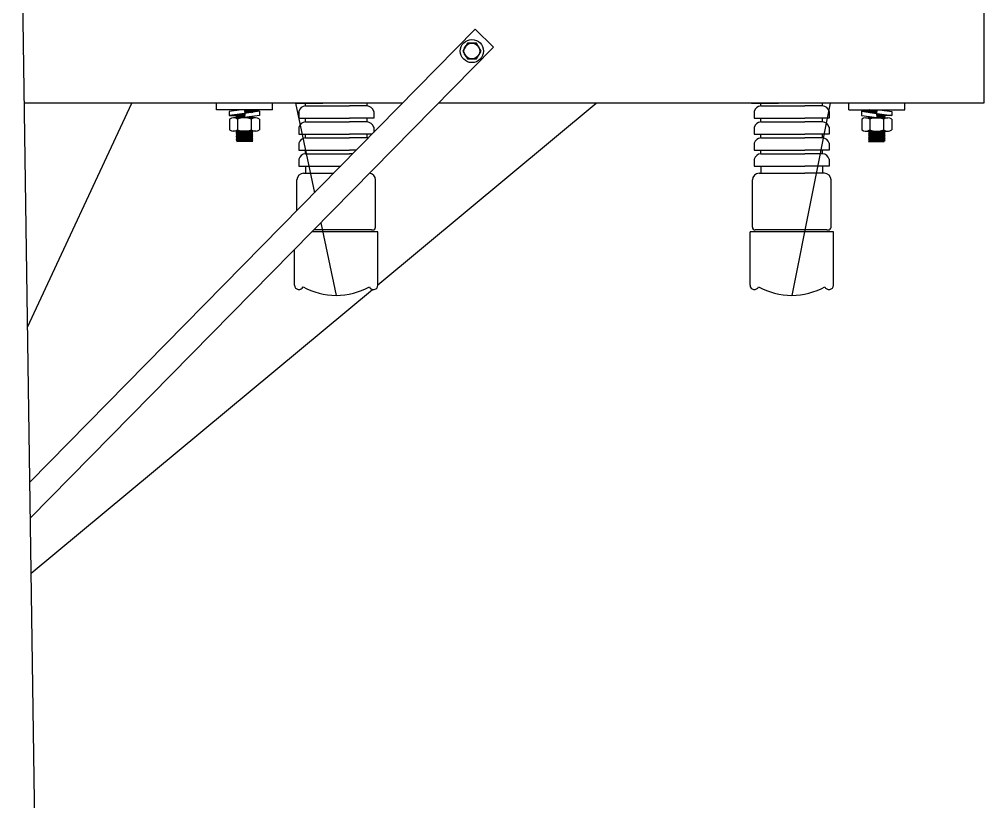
# Model space of a CAD drawing. Header units: millimetres. Extents: x 3057.5 to 3131.2, y 1715.9 to 1738.7.
# Drawn here: x 3125.159 to 3129.399, y 1731.179 to 1734.618 of the extents above; entities that cross this region are included whole.
import ezdxf

# ---------------------------------------------------------------- set-up
doc = ezdxf.new("R2010")
doc.units = ezdxf.units.MM
doc.linetypes.add('ACAD_ISO02W100', pattern=[15, 12, -3])

msp = doc.modelspace()

# ---------------------------------------------------------------- linework, layer by layer
at = {"color": 177, "linetype": 'ACAD_ISO02W100', "true_color": 0x293189}
msp.add_line((3125.3159, 1724.859), (3125.1588, 1735.8069), dxfattribs=at)
at = {"color": 177, "linetype": 'Continuous', "true_color": 0x293189}
for p, q in [((3129.3986, 1734.6623), (3129.3986, 1734.2498)), ((3127.1286, 1734.5135), (3127.1086, 1734.4788)), ((3127.1686, 1734.5135), (3127.1286, 1734.5135)), ((3127.1886, 1734.4788), (3127.1686, 1734.5135)), ((3127.1086, 1734.4788), (3127.1286, 1734.4442)), ((3127.1686, 1734.4442), (3127.1886, 1734.4788)), ((3127.1286, 1734.4442), (3127.1686, 1734.4442)), ((3126.0253, 1734.2206), (3126.0253, 1734.2498)), ((3126.272, 1734.2206), (3126.272, 1734.2498)), ((3128.8051, 1734.2206), (3128.8051, 1734.2498)), ((3129.0518, 1734.2206), (3129.0518, 1734.2498)), ((3126.272, 1734.2206), (3126.0253, 1734.2206)), ((3126.1357, 1734.2206), (3126.082, 1734.2127)), ((3126.082, 1734.2127), (3126.082, 1734.1948)), ((3126.1498, 1734.2047), (3126.082, 1734.1948)), ((3126.082, 1734.1948), (3126.1163, 1734.1948)), ((3126.118, 1734.1996), (3126.1122, 1734.1975)), ((3126.149, 1734.1923), (3126.1122, 1734.1975)), ((3126.1122, 1734.1975), (3126.118, 1734.1937)), ((3126.118, 1734.1937), (3126.1122, 1734.1916)), ((3126.1169, 1734.2178), (3126.1127, 1734.2206)), ((3126.1253, 1734.219), (3126.1146, 1734.2206)), ((3126.1174, 1734.2), (3126.118, 1734.1996)), ((3126.1492, 1734.1952), (3126.118, 1734.1996)), ((3126.1489, 1734.1894), (3126.118, 1734.1937)), ((3126.1494, 1734.1981), (3126.1265, 1734.2013)), ((3126.1495, 1734.201), (3126.1367, 1734.2028)), ((3126.1497, 1734.2039), (3126.1468, 1734.2043)), ((3126.2154, 1734.2139), (3126.1487, 1734.2042)), ((3126.1498, 1734.2047), (3126.1487, 1734.1863)), ((3126.2154, 1734.196), (3126.1487, 1734.1863)), ((3126.1488, 1734.2206), (3126.1498, 1734.2047)), ((3126.1794, 1734.2143), (3126.1489, 1734.2186)), ((3126.1852, 1734.2106), (3126.1491, 1734.2157)), ((3126.1794, 1734.2085), (3126.1493, 1734.2127)), ((3126.1685, 1734.2071), (3126.1494, 1734.2098)), ((3126.1583, 1734.2056), (3126.1496, 1734.2068)), ((3126.1852, 1734.2164), (3126.1559, 1734.2206)), ((3126.1794, 1734.2202), (3126.1766, 1734.2206)), ((3126.1794, 1734.2202), (3126.1805, 1734.2206)), ((3126.1852, 1734.2164), (3126.1794, 1734.2202)), ((3126.1794, 1734.2143), (3126.1852, 1734.2164)), ((3126.1852, 1734.2106), (3126.1794, 1734.2143)), ((3126.1794, 1734.2085), (3126.1852, 1734.2106)), ((3126.2154, 1734.2139), (3126.1804, 1734.2139)), ((3126.2154, 1734.2139), (3126.2154, 1734.196)), ((3128.8051, 1734.2206), (3129.0518, 1734.2206)), ((3128.8617, 1734.2139), (3128.8967, 1734.2139)), ((3128.8617, 1734.2139), (3128.8617, 1734.196)), ((3128.8617, 1734.2139), (3128.9284, 1734.2042)), ((3128.8617, 1734.196), (3128.9284, 1734.1863)), ((3128.8919, 1734.2164), (3128.9212, 1734.2206)), ((3128.8919, 1734.2164), (3128.8977, 1734.2202)), ((3128.8977, 1734.2143), (3128.8919, 1734.2164)), ((3128.8919, 1734.2106), (3128.928, 1734.2157)), ((3128.8919, 1734.2106), (3128.8977, 1734.2143)), ((3128.8977, 1734.2085), (3128.8919, 1734.2106)), ((3128.8977, 1734.2202), (3128.8966, 1734.2206)), ((3128.8977, 1734.2202), (3128.9005, 1734.2206)), ((3128.8977, 1734.2143), (3128.9282, 1734.2186)), ((3128.8977, 1734.2085), (3128.9278, 1734.2127)), ((3128.9086, 1734.2071), (3128.9277, 1734.2098)), ((3128.9188, 1734.2056), (3128.9275, 1734.2068)), ((3128.9283, 1734.2206), (3128.9274, 1734.2047)), ((3128.9274, 1734.2047), (3128.9951, 1734.1948)), ((3128.9274, 1734.2047), (3128.9284, 1734.1863)), ((3128.9274, 1734.2039), (3128.9303, 1734.2043)), ((3128.9276, 1734.201), (3128.9405, 1734.2028)), ((3128.9277, 1734.1981), (3128.9506, 1734.2013)), ((3128.9279, 1734.1952), (3128.9591, 1734.1996)), ((3128.9281, 1734.1923), (3128.9649, 1734.1975)), ((3128.9283, 1734.1894), (3128.9591, 1734.1937)), ((3128.9414, 1734.2206), (3128.9951, 1734.2127)), ((3128.9518, 1734.219), (3128.9625, 1734.2206)), ((3128.9597, 1734.2), (3128.9591, 1734.1996)), ((3128.9591, 1734.1996), (3128.9649, 1734.1975)), ((3128.9649, 1734.1975), (3128.9591, 1734.1937)), ((3128.9591, 1734.1937), (3128.9649, 1734.1916)), ((3128.9602, 1734.2178), (3128.9644, 1734.2206)), ((3128.9951, 1734.1948), (3128.9608, 1734.1948)), ((3128.9951, 1734.2127), (3128.9951, 1734.1948)), ((3126.0824, 1734.1789), (3126.0824, 1734.1326)), ((3126.1974, 1734.1854), (3126.1, 1734.1854)), ((3126.1565, 1734.1854), (3126.1122, 1734.1916)), ((3126.118, 1734.1879), (3126.1122, 1734.1916)), ((3126.1122, 1734.1858), (3126.118, 1734.1879)), ((3126.1122, 1734.1858), (3126.117, 1734.1875)), ((3126.1152, 1734.1854), (3126.1122, 1734.1858)), ((3126.1817, 1734.1854), (3126.1125, 1734.1854)), ((3126.1321, 1734.1854), (3126.118, 1734.1879)), ((3126.1187, 1734.1789), (3126.1187, 1734.1326)), ((3126.1794, 1734.185), (3126.1595, 1734.1879)), ((3126.1794, 1734.185), (3126.1618, 1734.1875)), ((3126.1852, 1734.1871), (3126.1697, 1734.1893)), ((3126.1787, 1734.1789), (3126.1787, 1734.1326)), ((3126.1852, 1734.1871), (3126.1794, 1734.1909)), ((3126.1794, 1734.185), (3126.1852, 1734.1875)), ((3126.1794, 1734.185), (3126.1852, 1734.1871)), ((3126.1817, 1734.1854), (3126.1852, 1734.1866)), ((3126.1845, 1734.1872), (3126.1825, 1734.1875)), ((3126.2149, 1734.1789), (3126.2149, 1734.1326)), ((3128.8622, 1734.1789), (3128.8622, 1734.1326)), ((3128.8797, 1734.1854), (3128.9771, 1734.1854)), ((3128.8919, 1734.1871), (3128.8977, 1734.1909)), ((3128.8919, 1734.1871), (3128.9074, 1734.1893)), ((3128.8977, 1734.185), (3128.8919, 1734.1875)), ((3128.8977, 1734.185), (3128.8919, 1734.1871)), ((3128.8954, 1734.1854), (3128.8919, 1734.1866)), ((3128.8926, 1734.1872), (3128.8946, 1734.1875)), ((3128.8954, 1734.1854), (3128.9646, 1734.1854)), ((3128.8977, 1734.185), (3128.9176, 1734.1879)), ((3128.8977, 1734.185), (3128.9153, 1734.1875)), ((3128.8984, 1734.1789), (3128.8984, 1734.1326)), ((3128.9206, 1734.1854), (3128.9649, 1734.1916)), ((3128.945, 1734.1854), (3128.9591, 1734.1879)), ((3128.9584, 1734.1789), (3128.9584, 1734.1326)), ((3128.9591, 1734.1879), (3128.9649, 1734.1916)), ((3128.9649, 1734.1858), (3128.9591, 1734.1879)), ((3128.9649, 1734.1858), (3128.9601, 1734.1875)), ((3128.9619, 1734.1854), (3128.9649, 1734.1858)), ((3128.9947, 1734.1789), (3128.9947, 1734.1326)), ((3126.1998, 1734.1262), (3126.0975, 1734.1262)), ((3126.1122, 1734.1214), (3126.118, 1734.1235)), ((3126.118, 1734.1176), (3126.1122, 1734.1214)), ((3126.1852, 1734.111), (3126.1122, 1734.1214)), ((3126.1122, 1734.1155), (3126.118, 1734.1176)), ((3126.118, 1734.1118), (3126.1122, 1734.1155)), ((3126.1852, 1734.1052), (3126.1122, 1734.1155)), ((3126.1122, 1734.1097), (3126.118, 1734.1118)), ((3126.1852, 1734.0993), (3126.1122, 1734.1097)), ((3126.118, 1734.1059), (3126.1122, 1734.1097)), ((3126.118, 1734.1235), (3126.1128, 1734.1216)), ((3126.1137, 1734.1262), (3126.118, 1734.1235)), ((3126.118, 1734.1235), (3126.1137, 1734.1262)), ((3126.1313, 1734.1216), (3126.118, 1734.1235)), ((3126.1794, 1734.1148), (3126.118, 1734.1235)), ((3126.1794, 1734.1089), (3126.118, 1734.1176)), ((3126.1794, 1734.1031), (3126.118, 1734.1118)), ((3126.1852, 1734.1169), (3126.1192, 1734.1262)), ((3126.1794, 1734.1206), (3126.1398, 1734.1262)), ((3126.1852, 1734.1228), (3126.1605, 1734.1262)), ((3126.1852, 1734.1228), (3126.1605, 1734.1262)), ((3126.1794, 1734.1206), (3126.1852, 1734.1228)), ((3126.1852, 1734.1169), (3126.1794, 1734.1206)), ((3126.1794, 1734.1148), (3126.1852, 1734.1169)), ((3126.1852, 1734.111), (3126.1794, 1734.1148)), ((3126.1794, 1734.1089), (3126.1852, 1734.111)), ((3126.1852, 1734.1052), (3126.1794, 1734.1089)), ((3126.1852, 1734.1228), (3126.1798, 1734.1262)), ((3128.8773, 1734.1262), (3128.9796, 1734.1262)), ((3128.8919, 1734.1169), (3128.9579, 1734.1262)), ((3128.8919, 1734.1228), (3128.8973, 1734.1262)), ((3128.8919, 1734.1228), (3128.9166, 1734.1262)), ((3128.8919, 1734.1228), (3128.9166, 1734.1262)), ((3128.8977, 1734.1206), (3128.8919, 1734.1228)), ((3128.8919, 1734.111), (3128.9649, 1734.1214)), ((3128.8919, 1734.1169), (3128.8977, 1734.1206)), ((3128.8977, 1734.1148), (3128.8919, 1734.1169)), ((3128.8919, 1734.1052), (3128.9649, 1734.1155)), ((3128.8919, 1734.111), (3128.8977, 1734.1148)), ((3128.8977, 1734.1089), (3128.8919, 1734.111)), ((3128.8919, 1734.0993), (3128.9649, 1734.1097)), ((3128.8919, 1734.1052), (3128.8977, 1734.1089)), ((3128.8977, 1734.1206), (3128.9373, 1734.1262)), ((3128.8977, 1734.1148), (3128.9591, 1734.1235)), ((3128.8977, 1734.1089), (3128.9591, 1734.1176)), ((3128.8977, 1734.1031), (3128.9591, 1734.1118)), ((3128.9458, 1734.1216), (3128.9591, 1734.1235)), ((3128.9634, 1734.1262), (3128.9591, 1734.1235)), ((3128.9591, 1734.1235), (3128.9634, 1734.1262)), ((3128.9591, 1734.1235), (3128.9643, 1734.1216)), ((3128.9649, 1734.1214), (3128.9591, 1734.1235)), ((3128.9591, 1734.1176), (3128.9649, 1734.1214)), ((3128.9649, 1734.1155), (3128.9591, 1734.1176)), ((3128.9591, 1734.1118), (3128.9649, 1734.1155)), ((3128.9649, 1734.1097), (3128.9591, 1734.1118)), ((3128.9591, 1734.1059), (3128.9649, 1734.1097)), ((3126.1122, 1734.1038), (3126.118, 1734.1059)), ((3126.1852, 1734.0935), (3126.1122, 1734.1038)), ((3126.118, 1734.1001), (3126.1122, 1734.1038)), ((3126.118, 1734.1001), (3126.1122, 1734.098)), ((3126.1852, 1734.0876), (3126.1122, 1734.098)), ((3126.118, 1734.0942), (3126.1122, 1734.098)), ((3126.1122, 1734.0921), (3126.118, 1734.0942)), ((3126.1852, 1734.0818), (3126.1122, 1734.0921)), ((3126.118, 1734.0884), (3126.1122, 1734.0921)), ((3126.1122, 1734.0863), (3126.118, 1734.0884)), ((3126.118, 1734.0825), (3126.1122, 1734.0863)), ((3126.1438, 1734.0818), (3126.1122, 1734.0863)), ((3126.1159, 1734.0818), (3126.118, 1734.0825)), ((3126.1852, 1734.0818), (3126.1159, 1734.0818)), ((3126.1794, 1734.0972), (3126.118, 1734.1059)), ((3126.1794, 1734.0914), (3126.118, 1734.1001)), ((3126.1794, 1734.0855), (3126.118, 1734.0942)), ((3126.1645, 1734.0818), (3126.118, 1734.0884)), ((3126.1232, 1734.0818), (3126.118, 1734.0825)), ((3126.1852, 1734.1052), (3126.1794, 1734.1031)), ((3126.1852, 1734.0993), (3126.1794, 1734.1031)), ((3126.1794, 1734.0972), (3126.1852, 1734.0993)), ((3126.1852, 1734.0935), (3126.1794, 1734.0972)), ((3126.1852, 1734.0935), (3126.1794, 1734.0972)), ((3126.1794, 1734.0914), (3126.1852, 1734.0935)), ((3126.1852, 1734.0876), (3126.1794, 1734.0914)), ((3126.1794, 1734.0855), (3126.1852, 1734.0876)), ((3126.1852, 1734.0818), (3126.1794, 1734.0855)), ((3128.8919, 1734.1052), (3128.8977, 1734.1031)), ((3128.8919, 1734.0935), (3128.9649, 1734.1038)), ((3128.8919, 1734.0993), (3128.8977, 1734.1031)), ((3128.8977, 1734.0972), (3128.8919, 1734.0993)), ((3128.8919, 1734.0876), (3128.9649, 1734.098)), ((3128.8919, 1734.0935), (3128.8977, 1734.0972)), ((3128.8919, 1734.0935), (3128.8977, 1734.0972)), ((3128.8977, 1734.0914), (3128.8919, 1734.0935)), ((3128.8919, 1734.0818), (3128.9649, 1734.0921)), ((3128.8919, 1734.0876), (3128.8977, 1734.0914)), ((3128.8977, 1734.0855), (3128.8919, 1734.0876)), ((3128.8919, 1734.0818), (3128.8977, 1734.0855)), ((3128.8919, 1734.0818), (3128.9612, 1734.0818)), ((3128.8977, 1734.0972), (3128.9591, 1734.1059)), ((3128.8977, 1734.0914), (3128.9591, 1734.1001)), ((3128.8977, 1734.0855), (3128.9591, 1734.0942)), ((3128.9126, 1734.0818), (3128.9591, 1734.0884)), ((3128.9333, 1734.0818), (3128.9649, 1734.0863)), ((3128.9539, 1734.0818), (3128.9591, 1734.0825)), ((3128.9649, 1734.1038), (3128.9591, 1734.1059)), ((3128.9591, 1734.1001), (3128.9649, 1734.1038)), ((3128.9591, 1734.1001), (3128.9649, 1734.098)), ((3128.9591, 1734.0942), (3128.9649, 1734.098)), ((3128.9649, 1734.0921), (3128.9591, 1734.0942)), ((3128.9591, 1734.0884), (3128.9649, 1734.0921)), ((3128.9649, 1734.0863), (3128.9591, 1734.0884)), ((3128.9591, 1734.0825), (3128.9649, 1734.0863)), ((3128.9612, 1734.0818), (3128.9591, 1734.0825))]:
    msp.add_line(p, q, dxfattribs=at)
at = {"color": 177, "linetype": 'Continuous', "ltscale": 0.13, "true_color": 0x293189}
for p, q in [((3127.1636, 1734.5743), (3127.2438, 1734.4954)), ((3125.1953, 1733.2645), (3125.654, 1734.2498)), ((3126.3734, 1734.2498), (3126.4568, 1733.8557)), ((3126.7353, 1733.4513), (3127.6955, 1734.2498)), ((3128.7235, 1734.2498), (3128.5545, 1733.4047)), ((3126.4847, 1733.7237), (3126.5521, 1733.4047)), ((3125.2108, 1732.1834), (3126.7109, 1733.431))]:
    msp.add_line(p, q, dxfattribs=at)
at = {"color": 177, "true_color": 0x293189}
for p, q in [((3126.3759, 1734.2498), (3126.4938, 1734.2498)), ((3126.4165, 1734.2379), (3126.4165, 1734.2498)), ((3126.4165, 1734.2379), (3126.6104, 1734.2379)), ((3126.7284, 1734.2498), (3126.6104, 1734.2498)), ((3126.6877, 1734.2379), (3126.6104, 1734.2379)), ((3126.6877, 1734.2379), (3126.6877, 1734.2498)), ((3128.3783, 1734.2498), (3128.4962, 1734.2498)), ((3128.4189, 1734.2379), (3128.4189, 1734.2498)), ((3128.4189, 1734.2379), (3128.6128, 1734.2379)), ((3128.7307, 1734.2498), (3128.6128, 1734.2498)), ((3128.6901, 1734.2379), (3128.6128, 1734.2379)), ((3128.6901, 1734.2379), (3128.6901, 1734.2498)), ((3126.3875, 1734.2135), (3126.3875, 1734.1831)), ((3126.7168, 1734.2135), (3126.7168, 1734.1831)), ((3128.3899, 1734.2135), (3128.3899, 1734.1831)), ((3128.7191, 1734.2135), (3128.7191, 1734.1831)), ((3126.3875, 1734.1831), (3126.6104, 1734.1831)), ((3126.4165, 1734.1677), (3126.4165, 1734.1831)), ((3126.4165, 1734.1677), (3126.6104, 1734.1677)), ((3126.7168, 1734.1831), (3126.6104, 1734.1831)), ((3126.6877, 1734.1677), (3126.6104, 1734.1677)), ((3126.6877, 1734.1677), (3126.6877, 1734.1831)), ((3128.3899, 1734.1831), (3128.6128, 1734.1831)), ((3128.4189, 1734.1677), (3128.4189, 1734.1831)), ((3128.4189, 1734.1677), (3128.6128, 1734.1677)), ((3128.7191, 1734.1831), (3128.6128, 1734.1831)), ((3128.6901, 1734.1677), (3128.6128, 1734.1677)), ((3128.6901, 1734.1677), (3128.6901, 1734.1831)), ((3126.3875, 1734.1434), (3126.3875, 1734.113)), ((3126.3875, 1734.113), (3126.6104, 1734.113)), ((3126.4165, 1734.0976), (3126.4165, 1734.113)), ((3126.7098, 1734.113), (3126.6104, 1734.113)), ((3126.6877, 1734.0976), (3126.6877, 1734.113)), ((3126.7168, 1734.1434), (3126.7168, 1734.12)), ((3128.3899, 1734.1434), (3128.3899, 1734.113)), ((3128.3899, 1734.113), (3128.6128, 1734.113)), ((3128.4189, 1734.0976), (3128.4189, 1734.113)), ((3128.7191, 1734.113), (3128.6128, 1734.113)), ((3128.6901, 1734.0976), (3128.6901, 1734.113)), ((3128.7191, 1734.1434), (3128.7191, 1734.113)), ((3126.3875, 1734.0733), (3126.3875, 1734.0428)), ((3126.4165, 1734.0976), (3126.6104, 1734.0976)), ((3126.6877, 1734.0976), (3126.6104, 1734.0976)), ((3128.3899, 1734.0733), (3128.3899, 1734.0428)), ((3128.4189, 1734.0976), (3128.6128, 1734.0976)), ((3128.6901, 1734.0976), (3128.6128, 1734.0976)), ((3128.7191, 1734.0733), (3128.7191, 1734.0428)), ((3126.3875, 1734.0428), (3126.6104, 1734.0428)), ((3126.4165, 1734.0274), (3126.4165, 1734.0428)), ((3126.4165, 1734.0274), (3126.6104, 1734.0274)), ((3126.6408, 1734.0428), (3126.6104, 1734.0428)), ((3126.6257, 1734.0274), (3126.6104, 1734.0274)), ((3128.3899, 1734.0428), (3128.6128, 1734.0428)), ((3128.4189, 1734.0274), (3128.4189, 1734.0428)), ((3128.4189, 1734.0274), (3128.6128, 1734.0274)), ((3128.7191, 1734.0428), (3128.6128, 1734.0428)), ((3128.6901, 1734.0274), (3128.6128, 1734.0274)), ((3128.6901, 1734.0274), (3128.6901, 1734.0428)), ((3126.3875, 1734.0031), (3126.3875, 1733.9727)), ((3128.3899, 1734.0031), (3128.3899, 1733.9727)), ((3128.7191, 1734.0031), (3128.7191, 1733.9727)), ((3126.3875, 1733.9727), (3126.5718, 1733.9727)), ((3126.4087, 1733.9424), (3126.5421, 1733.9424)), ((3126.4165, 1733.9727), (3126.4165, 1733.9424)), ((3128.3899, 1733.9727), (3128.6128, 1733.9727)), ((3128.411, 1733.9424), (3128.6128, 1733.9424)), ((3128.4189, 1733.9727), (3128.4189, 1733.9424)), ((3128.7191, 1733.9727), (3128.6128, 1733.9727)), ((3128.698, 1733.9424), (3128.6128, 1733.9424)), ((3128.6901, 1733.9727), (3128.6901, 1733.9424)), ((3126.3793, 1733.7769), (3126.3793, 1733.9121)), ((3126.725, 1733.705), (3126.725, 1733.9121)), ((3128.3816, 1733.705), (3128.3816, 1733.9121)), ((3128.7274, 1733.705), (3128.7274, 1733.9121)), ((3126.7067, 1733.6924), (3126.454, 1733.6924)), ((3126.6397, 1733.6924), (3126.6291, 1733.6924)), ((3126.7067, 1733.6924), (3126.7128, 1733.6924)), ((3128.7091, 1733.6924), (3128.3939, 1733.6924)), ((3128.6421, 1733.6924), (3128.6314, 1733.6924)), ((3128.7091, 1733.6924), (3128.7152, 1733.6924)), ((3126.7353, 1733.6838), (3126.4455, 1733.6838)), ((3126.7353, 1733.4495), (3126.7353, 1733.6838)), ((3128.7377, 1733.6838), (3128.3713, 1733.6838)), ((3128.3713, 1733.4495), (3128.3713, 1733.6838)), ((3128.7377, 1733.4495), (3128.7377, 1733.6838)), ((3126.3689, 1733.4495), (3126.3689, 1733.606))]:
    msp.add_line(p, q, dxfattribs=at)
at = {"color": 177, "linetype": 'Continuous', "true_color": 0x293189}
for points in [[(3127.1636, 1734.5743), (3125.2051, 1732.5831)], [(3125.2073, 1732.425), (3127.2438, 1734.4954)], [(3126.8444, 1734.2498), (3125.1812, 1734.2498)], [(3129.3986, 1734.2498), (3127.0022, 1734.2498)]]:
    msp.add_lwpolyline(points, dxfattribs=at)
for radius in [0.0509, 0.0348]:
    msp.add_circle((3127.1486, 1734.4788), radius, dxfattribs=at)
at = {"color": 177, "true_color": 0x293189}
for centre, radius, start, end in [((3126.4199, 1734.2044), 0.0336, 95.7104, 164.191), ((3126.6844, 1734.2044), 0.0336, 15.809, 84.2896), ((3128.4223, 1734.2044), 0.0336, 95.7104, 164.191), ((3128.6868, 1734.2044), 0.0336, 15.809, 84.2896), ((3126.4199, 1734.1342), 0.0336, 95.7104, 164.191), ((3126.6844, 1734.1342), 0.0336, 15.809, 84.2896), ((3128.4223, 1734.1342), 0.0336, 95.7104, 164.191), ((3128.6868, 1734.1342), 0.0336, 15.809, 84.2896), ((3126.4199, 1734.0641), 0.0336, 95.7104, 164.191), ((3126.6844, 1734.0641), 0.0336, 74.139, 84.2896), ((3128.4223, 1734.0641), 0.0336, 95.7104, 164.191), ((3128.6868, 1734.0641), 0.0336, 15.809, 84.2896), ((3126.4199, 1733.9939), 0.0336, 95.7104, 164.191), ((3128.4223, 1733.9939), 0.0336, 95.7104, 164.191), ((3128.6868, 1733.9939), 0.0336, 15.809, 84.2896), ((3126.4108, 1733.911), 0.0315, 93.8551, 178.042), ((3126.6935, 1733.911), 0.0315, 1.958, 79.2178), ((3128.4131, 1733.911), 0.0315, 93.8551, 178.042), ((3128.6959, 1733.911), 0.0315, 1.958, 86.1449), ((3126.7123, 1733.7051), 0.0127, 271.9839, 359.8511), ((3128.3943, 1733.7051), 0.0127, 180.1489, 268.0161), ((3128.7147, 1733.7051), 0.0127, 271.9839, 359.8511), ((3126.3882, 1733.4495), 0.0193, 180, 339.9714), ((3126.5536, 1733.7077), 0.3029, 240.9191, 269.7263), ((3126.5507, 1733.7077), 0.3029, 270.2737, 299.0809), ((3126.716, 1733.4495), 0.0193, 200.0286, 0), ((3128.3906, 1733.4495), 0.0193, 180, 339.9714), ((3128.556, 1733.7077), 0.3029, 240.9191, 269.7263), ((3128.5531, 1733.7077), 0.3029, 270.2737, 299.0809), ((3128.7184, 1733.4495), 0.0193, 200.0286, 0)]:
    msp.add_arc(centre, radius, start, end, dxfattribs=at)
at = {"color": 177, "linetype": 'Continuous', "true_color": 0x293189}
for centre, radius, start, end in [((3126.1006, 1734.1568), 0.0285, 50.555, 129.445), ((3126.1487, 1734.1128), 0.0725, 65.5674, 114.4326), ((3126.1968, 1734.1568), 0.0285, 50.555, 129.445), ((3128.8803, 1734.1568), 0.0285, 50.555, 129.445), ((3128.9284, 1734.1128), 0.0725, 65.5674, 114.4326), ((3128.9766, 1734.1568), 0.0285, 50.555, 129.445), ((3126.1006, 1734.1546), 0.0285, 230.555, 309.445), ((3126.1487, 1734.1986), 0.0725, 245.5674, 294.4326), ((3126.1968, 1734.1546), 0.0285, 230.555, 309.445), ((3128.8803, 1734.1546), 0.0285, 230.555, 309.445), ((3128.9284, 1734.1986), 0.0725, 245.5674, 294.4326), ((3128.9766, 1734.1546), 0.0285, 230.555, 309.445)]:
    msp.add_arc(centre, radius, start, end, dxfattribs=at)

doc.saveas('drawing.dxf')
